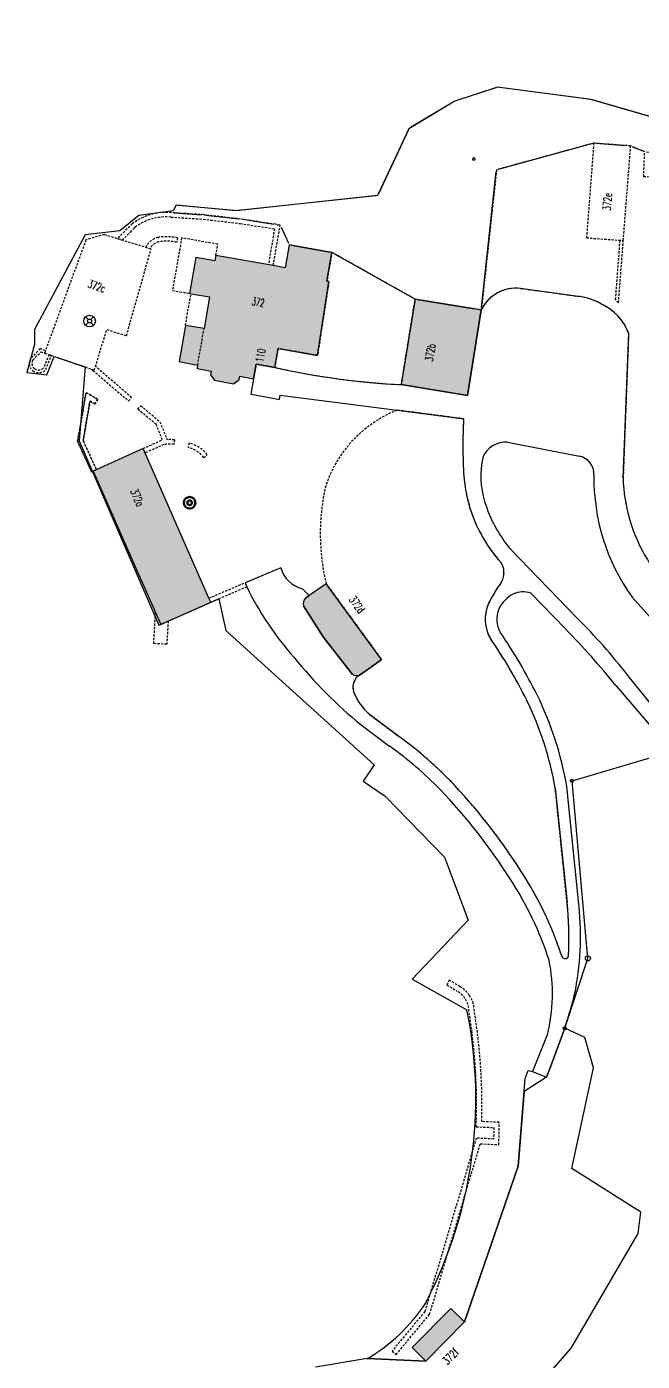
# Model space of a CAD drawing. Header units: metres. Extents: x 2678625 to 2679611, y 1205237 to 1205867.
# Drawn here: x 2678938.3 to 2679007.2, y 1205718.1 to 1205867.4 of the extents above; entities that cross this region are included whole.
import ezdxf

# ---------------------------------------------------------------- set-up
doc = ezdxf.new("R2010")
doc.units = ezdxf.units.M
for name, pattern in [('ALL_S31', [0.4, 0.25, -0.15]), ('ALL_S45', [0.46, 0.2, -0.13, 0, -0.13]), ('AUSGEZOGEN', [0]), ('STRICHPUNKT2_S5', [1, 0.7, -0.15, 0, -0.15])]:
    doc.linetypes.add(name, pattern=pattern)
for name, color, linetype, lineweight in [('BOLZEN', 250, 'AUSGEZOGEN', 25), ('GRABENPROFIL_AUSHUB', 1, 'AUSGEZOGEN', 35), ('HOEHENLINIE_2D', 8, 'AUSGEZOGEN', 13), ('HOHEITSGRENZPUNKT_1', 59, 'AUSGEZOGEN', 35), ('KOMMENTAR_BODENBEDECKUNG', 8, 'AUSGEZOGEN', 13), ('KREUZ_1', 250, 'AUSGEZOGEN', 25), ('LFP3_BOLZEN_1', 8, 'AUSGEZOGEN', 13), ('LFP3_STEIN', 8, 'AUSGEZOGEN', 13), ('LFP3_STEIN_1', 8, 'AUSGEZOGEN', 13), ('MARKSTEIN_1', 250, 'AUSGEZOGEN', 25), ('OBJEKTNAME_GEWAESSER', 171, 'STRICHPUNKT2_S5', 18), ('PARZELLE', 250, 'AUSGEZOGEN', 25), ('PARZELLE_1', 250, 'AUSGEZOGEN', 25), ('PARZELLENNUMMER_1', 250, 'AUSGEZOGEN', 25), ('SC_BEST__FUELLFLAECHE', 3, 'ALL_S45', 25), ('SC_BEST__SCHACHT', 3, 'AUSGEZOGEN', 25), ('STRASSE__WEGE', 8, 'AUSGEZOGEN', 13)]:
    doc.layers.add(name, color=color, linetype=linetype, lineweight=lineweight)
for name, color, linetype in [('GM_QNEISYM_TEXT', 7, 'AUSGEZOGEN'), ('PROJ_WL_RW_SI', 7, 'AUSGEZOGEN'), ('SB_GEHWEG', 7, 'AUSGEZOGEN')]:
    doc.layers.add(name, color=color, linetype=linetype)
doc.styles.add('ROMANS', font='romans__.ttf')

# ---------------------------------------------------------------- blocks, each defined once
blk = doc.blocks.new('COMPLEXOBJECT_69')
at = {"layer": 'KOMMENTAR_BODENBEDECKUNG', "color": 250, "linetype": 'AUSGEZOGEN', "lineweight": 25, "transparency": 33554687}
for points in [[(48978.02, 45796.61), (48971.83, 45805.08), (48969.92, 45803.77), (48969.5, 45803.49)], [(48969.28, 45802.62), (48971.51, 45799.16), (48974.79, 45794.96)], [(48975.56, 45794.87), (48977.06, 45795.93), (48978.02, 45796.61)]]:
    blk.add_lwpolyline(points, dxfattribs=at)
for centre, radius, start, end in [((48970.26, 45802.83), 0.999, 139.0214, 192.0019), ((48975.28, 45795.83), 0.998, 241.1606, 286.4389)]:
    blk.add_arc(centre, radius, start, end, dxfattribs=at)
blk = doc.blocks.new('COMPLEXOBJECT_71')
at = {"layer": 'LFP3_STEIN_1', "color": 250, "linetype": 'ALL_S31', "lineweight": 25, "transparency": 33554687}
for p, q in [((48987.22, 45823.56), (48979.78, 45824.52)), ((48991.36, 45807.52), (48991.07, 45807.82)), ((48976.69, 45790.47), (48979.82, 45788.12)), ((48998.78, 45769.45), (48997.46, 45782.23))]:
    blk.add_line(p, q, dxfattribs=at)
blk.add_lwpolyline([(48971.83, 45805.08), (48978.02, 45796.61), (48977.06, 45795.93), (48975.56, 45794.87)], dxfattribs=at)
for centre, radius, start, end in [((48984.86, 45811.71), 13.78, 111.645, 161.6584), ((49047.66, 45820.49), 60.53, 177.0878, 183.1794), ((49005.36, 45818.7), 18.19, 184.9459, 195.7119), ((48995.01, 45810.68), 23.84, 166.9765, 193.5771), ((49004.02, 45818.69), 16.91, 196.9151, 220.0345), ((48989.65, 45806.34), 2.08, 330.3914, 34.581), ((49004.09, 45796.03), 15.67, 143.7135, 154.3183), ((48993.91, 45801.14), 4.29, 156.8223, 210.2284), ((48943.25, 45766.66), 57, 26.4863, 34.5349), ((48976.46, 45793.51), 1.64, 123.4395, 197.2215), ((48980.94, 45795.37), 6.48, 201.2482, 229.097), ((48960.85, 45775.8), 37.17, 9.9625, 25.9803), ((48955.26, 45753.6), 42.36, 44.159, 54.5623), ((48939.12, 45738.39), 64.54, 32.315, 43.8652), ((48960.83, 45751.38), 39.25, 17.8748, 33.2327), ((48961.44, 45765.4), 37.56, 357.1617, 6.1912), ((48998.56, 45763.54), 0.389, 196.9617, 0.5193)]:
    blk.add_arc(centre, radius, start, end, dxfattribs=at)
blk = doc.blocks.new('COMPLEXOBJECT_74')
at = {"layer": 'MARKSTEIN_1', "color": 250, "linetype": 'ALL_S31', "lineweight": 25, "transparency": 33554687}
for p, q in [((48993.59, 45838.14), (49000.07, 45837.25)), ((49016.65, 45821.75), (49022.65, 45837.13)), ((49005.68, 45833.15), (49005.06, 45816.95)), ((49021.14, 45803.81), (49018.13, 45811.23))]:
    blk.add_line(p, q, dxfattribs=at)
blk.add_lwpolyline([(49022.65, 45837.13), (49019.43, 45843.41), (49012.55, 45849.07), (49009.61, 45850.54), (49007.36, 45850.62), (49007.46, 45853.44), (49005.9, 45854.08), (49005.5, 45854.11), (49001.78, 45854.4), (48990.9, 45851.42), (48989.19, 45835.75)], dxfattribs=at)
for centre, radius, start, end in [((48993.07, 45833.85), 4.32, 83.1356, 153.9722), ((48999.03, 45829.84), 7.48, 61.1896, 81.9673), ((49000.13, 45830.99), 5.95, 21.2481, 65.1272), ((49028.7, 45818.57), 12.46, 165.2065, 194.3364), ((49023.58, 45817.49), 18.54, 181.6598, 211.5261), ((49039.57, 45821.24), 23.66, 194.0792, 205.0165), ((49022.15, 45814.79), 15.97, 205.9524, 252.1871), ((49018.01, 45802.79), 3.3, 256.9338, 17.9619)]:
    blk.add_arc(centre, radius, start, end, dxfattribs=at)
blk = doc.blocks.new('COMPLEXOBJECT_75')
at = {"layer": 'MARKSTEIN_1', "color": 250, "linetype": 'ALL_S31', "lineweight": 25, "transparency": 33554687}
blk.add_line((48980.24, 45827.37), (48981.78, 45836.94), dxfattribs=at)
blk.add_lwpolyline([(48981.78, 45836.94), (48972.48, 45842.17), (48971.92, 45838.94), (48972.14, 45838.9), (48970.87, 45830.65), (48966.46, 45831.42), (48966.09, 45829.3)], dxfattribs=at)
blk.add_arc((48984.35, 45910.32), 83.05, 257.2959, 267.1568, dxfattribs=at)
blk = doc.blocks.new('COMPLEXOBJECT_76')
at = {"layer": 'LFP3_BOLZEN_1', "color": 250, "linetype": 'AUSGEZOGEN', "lineweight": 25, "transparency": 33554687}
for p, q in [((49000.07, 45837.25), (48993.59, 45838.14)), ((49029.35, 45836.49), (49032.08, 45839.12)), ((49022.65, 45837.13), (49016.65, 45821.75)), ((49005.06, 45816.95), (49005.68, 45833.15)), ((48992.11, 45820.92), (49000.18, 45819.36)), ((49018.13, 45811.23), (49021.14, 45803.81)), ((48999.88, 45801.3), (48992.41, 45809.02)), ((48991.07, 45807.82), (48991.36, 45807.52)), ((48994.69, 45804.07), (48998.6, 45800.04)), ((49006.07, 45803.59), (49008.67, 45800.69)), ((49004.26, 45793.7), (49013.37, 45783.02)), ((48979.82, 45788.12), (48976.69, 45790.47)), ((48975.75, 45789.3), (48978.94, 45786.9)), ((48997.46, 45782.23), (48998.78, 45769.45)), ((49000.07, 45769.6), (48998.75, 45782.41))]:
    blk.add_line(p, q, dxfattribs=at)
for points in [[(48989.19, 45835.75), (48987.64, 45826.17), (48980.24, 45827.37)], [(48966.09, 45829.3), (48964, 45829.66), (48963.71, 45828.02), (48963.41, 45826.29), (48965.5, 45825.92), (48966.62, 45825.72), (48966.7, 45826.21), (48979.78, 45824.52), (48987.22, 45823.56)], [(48966.75, 45806.88), (48964.64, 45805.97), (48962.75, 45805.2), (48962.95, 45804.74)], [(48969.5, 45803.49), (48969.92, 45803.77), (48969.19, 45804.53)], [(48974.79, 45794.96), (48971.51, 45799.16), (48969.28, 45802.62)], [(49014.43, 45783.92), (49012.08, 45786.82), (49005.61, 45794.79)], [(49018.31, 45760.56), (49009.66, 45734.93), (49010.89, 45734.51), (49019.54, 45760.17)], [(48996.57, 45754.62), (48994.93, 45750.53), (48996.5, 45749.9), (48996.91, 45750.92), (48998.52, 45755.36)]]:
    blk.add_lwpolyline(points, dxfattribs=at)
for centre, radius, start, end in [((49028.62, 45832.16), 7.78, 63.6152, 140.2539), ((48993.07, 45833.85), 4.32, 83.1356, 153.9722), ((48999.03, 45829.84), 7.48, 61.1896, 81.9673), ((49000.13, 45830.99), 5.95, 21.2481, 65.1272), ((49039.82, 45825.49), 15.18, 133.5756, 152.5611), ((49065.13, 45808.82), 46.64, 147.3105, 154.5081), ((49026.29, 45833.83), 0.455, 2.8516, 156.6081), ((49016.38, 45836.16), 10.62, 339.7137, 347.4258), ((48984.35, 45910.32), 83.05, 257.2959, 267.1568), ((49059.06, 45814.39), 38.85, 158.0701, 166.4842), ((49047.66, 45820.49), 60.53, 177.0878, 183.1794), ((49042.58, 45818.99), 21.75, 168.1305, 212.1909), ((49028.7, 45818.57), 12.46, 165.2065, 194.3364), ((48991.9, 45818.17), 2.76, 85.4706, 157.4388), ((48998.93, 45817.18), 9.8, 167.9375, 197.083), ((48999.8, 45817.39), 2, 356.8051, 79.0443), ((49005.36, 45818.7), 18.19, 184.9459, 195.7119), ((49024.58, 45816.89), 22.79, 179.0093, 215.6796), ((49023.58, 45817.49), 18.54, 181.6598, 211.5261), ((49039.57, 45821.24), 23.66, 194.0792, 205.0165), ((49004.02, 45818.69), 15.11, 196.9086, 219.8107), ((49004.02, 45818.69), 16.91, 196.9151, 220.0345), ((48969.89, 45807.71), 3.25, 194.7658, 257.4836), ((48989.65, 45806.34), 2.08, 330.3914, 34.581), ((49022.15, 45814.79), 15.97, 205.9524, 252.1871), ((49015.46, 45802.24), 10.13, 357.1488, 30.6428), ((49004.09, 45796.03), 15.67, 143.7135, 154.3183), ((48994.84, 45820.42), 35.54, 206.1788, 221.5588), ((48994.78, 45800.42), 4.08, 119.2049, 152.821), ((48993.87, 45801.31), 2.88, 73.4458, 112.1892), ((49018.01, 45802.79), 3.3, 256.9338, 17.9619), ((48970.26, 45802.83), 0.999, 139.0214, 192.0019), ((48993.91, 45801.14), 4.29, 156.8223, 210.2284), ((48993.91, 45801.14), 2.99, 157.5449, 209.3916), ((48949.77, 45751.37), 70.74, 37.8719, 44.8955), ((49022.04, 45813.16), 18.28, 223.0196, 253.2145), ((49015.21, 45802.33), 10.39, 343.3342, 356.6965), ((48943.34, 45766.72), 58.19, 26.4747, 34.4914), ((48934.34, 45736.91), 90.08, 39.0861, 44.4924), ((49018.91, 45802.16), 6.85, 251.7178, 335.8077), ((48943.25, 45766.66), 57, 26.4863, 34.5349), ((49008.9, 45829.81), 52.34, 219.0469, 230.7093), ((48975.28, 45795.83), 0.998, 241.1606, 286.4389), ((48976.46, 45793.51), 1.64, 123.4395, 197.2215), ((48980.94, 45795.37), 6.48, 201.2482, 229.097), ((48960.85, 45775.8), 37.17, 9.9625, 25.9803), ((48960.8, 45775.79), 38.53, 9.9022, 25.9754), ((48955.26, 45753.6), 42.36, 44.159, 54.5623), ((48955.23, 45753.56), 40.92, 44.1745, 54.586), ((48939.12, 45738.39), 64.54, 32.315, 43.8652), ((48996.06, 45767.16), 23.47, 10.5782, 42.4924), ((48994.84, 45766.75), 26.04, 10.9254, 41.2337), ((48939.15, 45738.41), 63.01, 32.3021, 43.8658), ((48960.83, 45751.38), 39.25, 17.8748, 33.2327), ((48960.82, 45751.37), 37.77, 17.8723, 33.2436), ((48994.3, 45767.86), 25.09, 343.0863, 8.2625), ((48994.31, 45767.86), 26.38, 343.0384, 8.3353), ((48961.44, 45765.4), 37.56, 357.1617, 6.1912), ((48966.84, 45765.73), 33.45, 349.6893, 6.6372), ((48998.56, 45763.54), 0.389, 196.9617, 0.5193), ((48978.34, 45759.21), 18.81, 345.8843, 11.5199), ((48961.17, 45768.27), 39.51, 340.9345, 347.5345)]:
    blk.add_arc(centre, radius, start, end, dxfattribs=at)
blk = doc.blocks.new('COMPLEXOBJECT_88')
at = {"layer": 'PARZELLE_1', "color": 250, "linetype": 'ALL_S31', "lineweight": 25, "transparency": 33554687}
for points in [[(48986.82, 45760.01), (48985.6, 45760.76), (48985.34, 45760.22), (48986.49, 45759.51)], [(48988.61, 45744.34), (48990.58, 45744.26), (48990.57, 45742.97), (48988.63, 45743.07), (48982.87, 45723.66), (48979.2, 45719.24), (48979.66, 45718.86), (48983.41, 45723.37)], [(48983.41, 45723.37), (48989.07, 45742.44), (48991.16, 45742.33), (48991.19, 45744.84), (48989.23, 45744.92)]]:
    blk.add_lwpolyline(points, dxfattribs=at)
for centre, radius, start, end in [((48985.18, 45757.24), 2.62, 33.9771, 60.1235), ((48985.18, 45757.24), 3.22, 33.9843, 59.3901), ((48985.18, 45757.24), 3.23, 1.0991, 33.9426), ((48985.18, 45757.23), 2.63, 0.2138, 33.9696), ((48924.46, 45746.8), 64.2, 3.2929, 9.3614), ((48924.74, 45746.83), 64.52, 3.2818, 9.3373), ((48924.82, 45746.83), 63.84, 357.763, 3.2811), ((48924.31, 45746.83), 64.95, 358.3139, 3.2603)]:
    blk.add_arc(centre, radius, start, end, dxfattribs=at)
blk = doc.blocks.new('COMPLEXOBJECT_89')
at = {"layer": 'PARZELLE_1', "color": 250, "linetype": 'ALL_S31', "lineweight": 25, "transparency": 33554687}
for p, q in [((48956.5, 45820.84), (48956.38, 45820.35)), ((48958.12, 45819.22), (48958.51, 45819.53))]:
    blk.add_line(p, q, dxfattribs=at)
for radius, start, end in [(3.16, 37.9823, 76.3681), (3.66, 38.0113, 76.3406)]:
    blk.add_arc((48955.63, 45817.28), radius, start, end, dxfattribs=at)
blk = doc.blocks.new('COMPLEXOBJECT_91')
at = {"layer": 'PARZELLE_1', "color": 250, "linetype": 'ALL_S31', "lineweight": 25, "transparency": 33554687}
for p, q in [((49004.68, 45843.51), (49004.18, 45836.92)), ((49004.54, 45836.52), (49005.08, 45843.5))]:
    blk.add_line(p, q, dxfattribs=at)
blk.add_arc((49000.67, 45833.34), 5.01, 39.4281, 45.6702, dxfattribs=at)
blk = doc.blocks.new('COMPLEXOBJECT_93')
at = {"layer": 'PARZELLE_1', "color": 250, "linetype": 'ALL_S31', "lineweight": 25, "transparency": 33554687}
for p, q in [((48956.5, 45820.84), (48956.38, 45820.35)), ((48958.12, 45819.22), (48958.51, 45819.53))]:
    blk.add_line(p, q, dxfattribs=at)
for radius, start, end in [(3.16, 37.9823, 76.3681), (3.66, 38.0113, 76.3406)]:
    blk.add_arc((48955.63, 45817.28), radius, start, end, dxfattribs=at)
blk = doc.blocks.new('COMPLEXOBJECT_96')
at = {"layer": 'PARZELLE_1', "color": 250, "linetype": 'ALL_S31', "lineweight": 25, "transparency": 33554687}
for p, q in [((48953.68, 45820.66), (48951.56, 45819.74)), ((48954.85, 45821.2), (48954.82, 45820.7))]:
    blk.add_line(p, q, dxfattribs=at)
blk.add_lwpolyline([(48951.35, 45820.22), (48953.52, 45821.2), (48952.81, 45822.91), (48951.25, 45824.22), (48950.99, 45824.44), (48950.76, 45824.64), (48951.08, 45825.02), (48953.23, 45823.22), (48954.05, 45821.2)], dxfattribs=at)
for centre, radius, start, end in [((48954.44, 45815.39), 5.33, 85.9275, 98.1993), ((48954.44, 45815.5), 5.72, 85.8477, 93.8658)]:
    blk.add_arc(centre, radius, start, end, dxfattribs=at)
blk = doc.blocks.new('COMPLEXOBJECT_97')
at = {"layer": 'PARZELLE_1', "color": 250, "linetype": 'ALL_S31', "lineweight": 25, "transparency": 33554687}
for points in [[(48950.14, 45845.38), (48948.46, 45843.71), (48949.01, 45843.54), (48949.92, 45844.45), (48950.4, 45844.94), (48950.46, 45845)], [(48954.46, 45846.12), (48958.07, 45845.88), (48962.21, 45845.4), (48966.06, 45844.81), (48965.36, 45840.79)], [(48965.9, 45840.7), (48966.69, 45845.21), (48966.15, 45845.31), (48962.26, 45845.9), (48958.11, 45846.38), (48954.5, 45846.62)]]:
    blk.add_lwpolyline(points, dxfattribs=at)
for centre, radius, start, end in [((48953.94, 45840.32), 6.33, 84.9302, 126.9189), ((48953.93, 45840.33), 5.81, 84.788, 126.6251)]:
    blk.add_arc(centre, radius, start, end, dxfattribs=at)
blk = doc.blocks.new('COMPLEXOBJECT_98')
at = {"layer": 'PARZELLE_1', "color": 250, "linetype": 'ALL_S31', "lineweight": 25, "transparency": 33554687}
for p, q in [((48953.04, 45843.84), (48953.07, 45843.85)), ((48955.2, 45843.79), (48955.12, 45843.3))]:
    blk.add_line(p, q, dxfattribs=at)
for centre, radius, start, end in [((48953.97, 45837.97), 5.95, 85.6537, 98.6137), ((48953.96, 45837.89), 6.03, 78.1249, 85.6964), ((48953.43, 45841.9), 1.98, 114.0594, 155.3606), ((48953.43, 45841.9), 1.49, 103.8498, 152.6112), ((48953.41, 45841.97), 1.91, 101.2451, 114.1935), ((48953.99, 45837.94), 5.48, 78.1346, 99.621)]:
    blk.add_arc(centre, radius, start, end, dxfattribs=at)
blk = doc.blocks.new('COMPLEXOBJECT_99')
at = {"layer": 'PARZELLE_1', "color": 250, "linetype": 'ALL_S31', "lineweight": 25, "transparency": 33554687}
for points in [[(48940.42, 45831.17), (48939.84, 45831.4), (48938.77, 45830.31)], [(48939.01, 45830.12), (48939.91, 45831.05), (48940.32, 45830.89)], [(48940.45, 45829.06), (48941.1, 45830.63), (48940.82, 45830.72), (48940.2, 45829.22)]]:
    blk.add_lwpolyline(points, dxfattribs=at)
for centre, radius, start, end in [((48939.65, 45829.75), 1.04, 147.4733, 183.3299), ((48939.64, 45829.75), 1.04, 183.3888, 233.5828), ((48939.63, 45829.75), 0.728, 149.2266, 183.6058), ((48939.65, 45829.75), 0.742, 183.5493, 233.5841), ((48939.66, 45829.76), 1.06, 233.0379, 318.4231), ((48939.66, 45829.76), 0.756, 232.94, 314.9186)]:
    blk.add_arc(centre, radius, start, end, dxfattribs=at)
blk = doc.blocks.new('COMPLEXOBJECT_100')
at = {"layer": 'SB_GEHWEG', "color": 250, "linetype": 'AUSGEZOGEN', "lineweight": 25, "transparency": 33554687}
for points in [[(49030.21, 45867.42), (49018.88, 45854.23), (49001.43, 45859.29), (48991.01, 45860.65), (48986.24, 45859.09), (48981.08, 45856.01), (48977.59, 45848.54), (48961.75, 45846.82), (48955.04, 45847.44), (48954.71, 45846.83), (48950.88, 45846.28), (48948.73, 45844.6), (48944.85, 45844.14), (48939.18, 45833.54), (48939.19, 45831.88), (48938.32, 45828.73), (48940.59, 45828.48), (48941.4, 45830.53), (48944.85, 45829.35), (48944.18, 45821.1), (48953.09, 45800.45), (48959.81, 45803.4), (48960.6, 45799.86), (48977.2, 45784.83), (48975.96, 45783.02), (48978.43, 45781.32), (48985.08, 45774.52), (48987.73, 45767.47), (48981.45, 45760.87), (48987.57, 45757.43)], [(48976.42, 45718.4), (48983, 45718.12), (48987.32, 45722.5), (48993.33, 45739.93), (48994.08, 45749.74), (48994.44, 45750.62), (48994.93, 45750.53), (48996.5, 45749.9), (48996.91, 45750.92), (48998.52, 45755.36), (49001.11, 45763.18), (48999.34, 45783.04), (49037.68, 45794.4), (49031.1, 45804.94), (49028.82, 45809.28), (49027.32, 45814.28), (49026.44, 45819.14), (49026.45, 45824.25), (49027.32, 45828.96), (49029.28, 45834.17), (49032.08, 45839.12), (49034.89, 45842.58), (49037.99, 45845.82), (49041.32, 45848.82), (49044.83, 45851.6), (49048.56, 45854.11), (49052.45, 45856.4), (49056.48, 45858.44), (49060.63, 45860.24), (49064.91, 45861.7), (49082.75, 45866.87)]]:
    blk.add_lwpolyline(points, dxfattribs=at)
for centre, radius, start, end in [((48939.1, 45747.5), 49.48, 353.4173, 11.5864), ((48939.18, 45747.49), 49.39, 332.3515, 353.4104), ((48966.26, 45735.63), 20.01, 300.5189, 326.438)]:
    blk.add_arc(centre, radius, start, end, dxfattribs=at)
blk = doc.blocks.new('CDWK_PTTYP18$BY$_1')
at = {"layer": 'GM_QNEISYM_TEXT', "color": 253, "lineweight": 200, "transparency": 33554687}
for radius in [0.5, 0.2]:
    blk.add_circle((0, 0), radius, dxfattribs=at)
blk = doc.blocks.new('COMPLEXOBJECT_101')
at = {"layer": 'PARZELLE', "color": 250, "linetype": 'AUSGEZOGEN', "lineweight": 25, "transparency": 33554687}
for p, q in [((49030.07, 45867.26), (49020.7, 45856.35)), ((49084.08, 45867.42), (49030.43, 45867.42)), ((49064.91, 45861.7), (49082.53, 45866.81)), ((49082.95, 45866.94), (49084.09, 45867.35)), ((48990.81, 45860.58), (48986.44, 45859.15)), ((49001.22, 45859.32), (48991.23, 45860.62)), ((49060.63, 45860.24), (49064.91, 45861.7)), ((48986.05, 45858.97), (48981.27, 45856.13)), ((49018.66, 45854.29), (49001.64, 45859.23)), ((49056.48, 45858.44), (49060.63, 45860.24)), ((49052.45, 45856.4), (49056.48, 45858.44)), ((48980.99, 45855.82), (48977.68, 45848.74)), ((49020.41, 45856.02), (49019.02, 45854.4)), ((49048.56, 45854.11), (49052.45, 45856.4)), ((48991.11, 45851.48), (49001.56, 45854.34)), ((49001.99, 45854.38), (49005.28, 45854.13)), ((49006.1, 45853.99), (49007.25, 45853.52)), ((49007.68, 45853.43), (49009.49, 45853.37)), ((49044.83, 45851.6), (49048.56, 45854.11)), ((49009.68, 45852.71), (49009.62, 45850.76)), ((49041.32, 45848.81), (49044.83, 45851.6)), ((48989.21, 45835.96), (48990.87, 45851.21)), ((49009.8, 45850.45), (49012.35, 45849.17)), ((48977.37, 45848.51), (48961.97, 45846.85)), ((49012.72, 45848.94), (49019.26, 45843.55)), ((49037.99, 45845.82), (49041.32, 45848.81)), ((48954.94, 45847.25), (48954.81, 45847.02)), ((48961.54, 45846.85), (48955.26, 45847.42)), ((48954.81, 45846.6), (48957.89, 45846.39)), ((48958.33, 45846.35), (48962.05, 45845.93)), ((48962.48, 45845.87), (48965.93, 45845.34)), ((49034.89, 45842.58), (49037.99, 45845.82)), ((48966.36, 45845.27), (48966.47, 45845.25)), ((48966.78, 45845.01), (48967.61, 45843.2)), ((48967.92, 45842.97), (48972.27, 45842.2)), ((49019.53, 45843.21), (49022.65, 45837.13)), ((49033.61, 45841), (49034.89, 45842.58)), ((48972.67, 45842.06), (48981.59, 45837.05)), ((49032.08, 45839.12), (49033.61, 45841)), ((48982, 45836.91), (48988.43, 45835.87)), ((48988.86, 45835.8), (48988.97, 45835.78))]:
    blk.add_line(p, q, dxfattribs=at)
blk.add_arc((49028.62, 45832.16), 7.78, 63.6152, 140.2539, dxfattribs=at)
blk = doc.blocks.new('NSY101')
at = {"color": 0, "linetype": 'ByBlock', "lineweight": -2}
blk.add_circle((0, 0), 0.05, dxfattribs=at)
blk = doc.blocks.new('CDWK_PTTYP10')
at = {"layer": 'BOLZEN', "transparency": 33554687, "xscale": 6.999999465942426, "yscale": 6.999999465942426, "zscale": 6.999999465942426}
blk.add_blockref('NSY101', (0, 0), dxfattribs=at)
blk = doc.blocks.new('COMPLEXOBJECT_102')
at = {"layer": 'STRASSE__WEGE', "color": 250, "linetype": 'AUSGEZOGEN', "lineweight": 25, "transparency": 33554687}
blk.add_arc((48969.99, 45747.44), 70, 299.9786, 343.4695, dxfattribs=at)
blk = doc.blocks.new('CDWK_PTTYP20')
at = {"layer": 'LFP3_STEIN', "transparency": 33554687}
for radius in [0.125, 0.075]:
    blk.add_circle((0, 0), radius, dxfattribs=at)
blk = doc.blocks.new('CDWK_PTTYP32')
at = {"layer": 'GM_QNEISYM_TEXT', "color": 253, "lineweight": 25, "transparency": 33554687}
for p, q in [((-0.12, 0.12), (-0.35, 0.35)), ((0.12, 0.12), (0.35, 0.35)), ((-0.12, -0.12), (-0.35, -0.35)), ((0.12, -0.12), (0.35, -0.35))]:
    blk.add_line(p, q, dxfattribs=at)
for radius in [0.5, 0.167]:
    blk.add_circle((0, 0), radius, dxfattribs=at)

msp = doc.modelspace()

# ---------------------------------------------------------------- hatches: boundary and pattern name
at = {"layer": 'KOMMENTAR_BODENBEDECKUNG', "linetype": 'AUSGEZOGEN', "lineweight": 13, "true_color": 0xb9b9b9, "transparency": 33554687}
for points in [[(2678971.92, 1205838.94), (2678972.48, 1205842.17), (2678967.7, 1205843), (2678967.26, 1205840.46), (2678965.9, 1205840.7), (2678959.49, 1205841.82), (2678959.39, 1205841.23), (2678957.25, 1205841.6), (2678956.55, 1205837.58), (2678956.71, 1205837.55), (2678958.79, 1205837.19), (2678958.17, 1205833.64), (2678956.08, 1205834), (2678955.38, 1205829.95), (2678957.45, 1205829.55), (2678957.38, 1205829.17), (2678958.96, 1205828.87), (2678958.88, 1205828.48), (2678959.33, 1205827.89), (2678961.48, 1205827.48), (2678962.1, 1205827.93), (2678962.17, 1205828.31), (2678963.71, 1205828.02), (2678964, 1205829.66), (2678966.09, 1205829.3), (2678966.46, 1205831.42), (2678970.87, 1205830.65), (2678972.14, 1205838.9)], [(2678987.64, 1205826.17), (2678989.19, 1205835.75), (2678988.65, 1205835.83), (2678981.78, 1205836.94), (2678980.23, 1205827.37)], [(2678958.93, 1205803.02), (2678958.72, 1205803.49), (2678951.35, 1205820.23), (2678945.77, 1205817.71), (2678950.55, 1205806.85), (2678953.32, 1205800.55), (2678954.15, 1205800.92)], [(2678978.02, 1205796.61), (2678971.83, 1205805.08), (2678969.92, 1205803.77), (2678969.5, 1205803.49), (2678969.48, 1205803.46), (2678969.47, 1205803.44), (2678969.45, 1205803.42), (2678969.43, 1205803.39), (2678969.42, 1205803.37), (2678969.4, 1205803.34), (2678969.38, 1205803.32), (2678969.37, 1205803.29), (2678969.36, 1205803.26), (2678969.34, 1205803.24), (2678969.33, 1205803.21), (2678969.32, 1205803.18), (2678969.31, 1205803.15), (2678969.3, 1205803.12), (2678969.29, 1205803.1), (2678969.29, 1205803.07), (2678969.28, 1205803.04), (2678969.27, 1205803.01), (2678969.27, 1205802.98), (2678969.27, 1205802.95), (2678969.26, 1205802.92), (2678969.26, 1205802.89), (2678969.26, 1205802.86), (2678969.26, 1205802.83), (2678969.26, 1205802.8), (2678969.26, 1205802.77), (2678969.26, 1205802.74), (2678969.27, 1205802.71), (2678969.27, 1205802.68), (2678969.28, 1205802.65), (2678969.28, 1205802.62), (2678971.51, 1205799.16), (2678974.79, 1205794.96), (2678974.82, 1205794.94), (2678974.84, 1205794.93), (2678974.86, 1205794.92), (2678974.89, 1205794.91), (2678974.91, 1205794.9), (2678974.93, 1205794.89), (2678974.96, 1205794.88), (2678974.98, 1205794.88), (2678975.01, 1205794.87), (2678975.03, 1205794.86), (2678975.05, 1205794.86), (2678975.08, 1205794.85), (2678975.1, 1205794.85), (2678975.13, 1205794.84), (2678975.16, 1205794.84), (2678975.18, 1205794.84), (2678975.21, 1205794.83), (2678975.23, 1205794.83), (2678975.26, 1205794.83), (2678975.28, 1205794.83), (2678975.31, 1205794.83), (2678975.33, 1205794.83), (2678975.36, 1205794.84), (2678975.38, 1205794.84), (2678975.41, 1205794.84), (2678975.43, 1205794.84), (2678975.46, 1205794.85), (2678975.48, 1205794.85), (2678975.51, 1205794.86), (2678975.53, 1205794.87), (2678975.56, 1205794.87), (2678977.06, 1205795.93)]]:
    msp.add_hatch(color=9, dxfattribs=at).paths.add_polyline_path(points)
at = {"layer": 'KOMMENTAR_BODENBEDECKUNG', "linetype": 'AUSGEZOGEN', "lineweight": 200, "transparency": 33554687}
msp.add_hatch(color=253, dxfattribs=at).paths.add_polyline_path([(2678981.46, 1205719.64), (2678983, 1205718.12), (2678987.32, 1205722.5), (2678985.78, 1205724.01)])

# ---------------------------------------------------------------- linework, layer by layer
at = {"layer": 'KOMMENTAR_BODENBEDECKUNG', "color": 250, "linetype": 'AUSGEZOGEN', "lineweight": 25, "transparency": 33554687}
for points in [[(2678971.92, 1205838.94), (2678972.48, 1205842.17), (2678967.7, 1205843), (2678967.26, 1205840.46), (2678965.9, 1205840.7), (2678959.49, 1205841.82), (2678959.39, 1205841.23), (2678957.25, 1205841.6), (2678956.55, 1205837.58), (2678956.71, 1205837.55), (2678958.79, 1205837.19), (2678958.17, 1205833.64), (2678956.08, 1205834), (2678955.38, 1205829.95), (2678957.45, 1205829.55), (2678957.38, 1205829.17), (2678958.96, 1205828.87), (2678958.88, 1205828.48), (2678959.33, 1205827.89), (2678961.48, 1205827.48), (2678962.1, 1205827.93), (2678962.17, 1205828.31), (2678963.71, 1205828.02), (2678964, 1205829.66), (2678966.09, 1205829.3), (2678966.46, 1205831.42), (2678970.87, 1205830.65), (2678972.14, 1205838.9)], [(2678987.64, 1205826.17), (2678989.19, 1205835.75), (2678988.65, 1205835.83), (2678981.78, 1205836.94), (2678980.23, 1205827.37)], [(2678958.93, 1205803.02), (2678958.72, 1205803.49), (2678951.35, 1205820.23), (2678945.77, 1205817.71), (2678950.55, 1205806.85), (2678953.32, 1205800.55), (2678954.15, 1205800.92)], [(2678981.46, 1205719.64), (2678983, 1205718.12), (2678987.32, 1205722.5), (2678985.78, 1205724.01)]]:
    msp.add_lwpolyline(points, close=True, dxfattribs=at)
at = {"layer": 'OBJEKTNAME_GEWAESSER', "color": 250, "linetype": 'ALL_S31', "lineweight": 25, "transparency": 33554687}
for p, q in [((2678956.08, 1205834), (2678956.71, 1205837.55)), ((2678957.45, 1205829.55), (2678958.17, 1205833.64))]:
    msp.add_line(p, q, dxfattribs=at)
msp.add_lwpolyline([(2678959.49, 1205841.82), (2678959.71, 1205843.08), (2678955.66, 1205843.79), (2678954.63, 1205837.9), (2678956.55, 1205837.58)], dxfattribs=at)
at = {"layer": 'PARZELLE', "color": 250, "linetype": 'AUSGEZOGEN', "lineweight": 25, "transparency": 33554687}
msp.add_lwpolyline([(2678994.81, 1205714.46), (2678999.23, 1205719.56), (2679006.73, 1205732.4), (2679007.05, 1205734.79), (2678999.33, 1205739.67), (2679001.76, 1205750.92), (2679000.77, 1205754.31), (2678998.52, 1205755.36), (2678996.91, 1205750.92), (2678996.5, 1205749.9), (2678993.97, 1205748.28), (2678993.33, 1205739.93), (2678987.32, 1205722.5), (2678983, 1205718.12), (2678976.42, 1205718.4), (2678970.62, 1205717.43)], dxfattribs=at)
at = {"layer": 'PARZELLE_1', "color": 250, "linetype": 'ALL_S31', "lineweight": 25, "transparency": 33554687}
for points in [[(2678945.58, 1205829.1), (2678945.74, 1205828.97), (2678949.73, 1205825.54), (2678950.06, 1205825.92), (2678946.02, 1205829.42)], [(2678946.12, 1205817.87), (2678945.77, 1205817.71), (2678945.57, 1205817.62), (2678944.02, 1205821.03), (2678944.97, 1205826.51), (2678946.27, 1205825.72), (2678945.95, 1205825.21), (2678945.41, 1205825.54), (2678944.64, 1205821.11), (2678946.12, 1205817.87), (2678945.87, 1205818.42)], [(2678946.12, 1205817.87), (2678944.64, 1205821.11), (2678945.41, 1205825.54), (2678945.95, 1205825.21), (2678946.27, 1205825.72), (2678944.97, 1205826.51), (2678944.02, 1205821.03), (2678945.57, 1205817.62), (2678945.77, 1205817.71)], [(2678958.72, 1205803.49), (2678962.75, 1205805.2), (2678962.95, 1205804.74), (2678959.81, 1205803.4), (2678958.93, 1205803.02)], [(2678954.15, 1205800.92), (2678954, 1205798.32), (2678952.54, 1205798.4), (2678952.7, 1205801.3), (2678952.74, 1205801.89)], [(2678954.15, 1205800.92), (2678954, 1205798.32), (2678952.54, 1205798.4), (2678952.7, 1205801.3)]]:
    msp.add_lwpolyline(points, dxfattribs=at)
at = {"layer": 'PARZELLENNUMMER_1', "color": 250, "linetype": 'ALL_S31', "lineweight": 25, "transparency": 33554687}
msp.add_lwpolyline([(2679005.08, 1205843.5), (2679005.9, 1205854.08), (2679001.77, 1205854.4), (2679000.96, 1205843.8)], close=True, dxfattribs=at)
for points in [[(2678952.24, 1205842.54), (2678946.99, 1205844.16), (2678944.95, 1205843.56), (2678940.42, 1205831.17), (2678940.32, 1205830.89), (2678941.1, 1205830.63), (2678941.4, 1205830.53), (2678944.7, 1205829.4), (2678944.85, 1205829.35), (2678945.89, 1205828.99)], [(2678945.89, 1205828.99), (2678947.28, 1205833.53), (2678949.48, 1205832.85), (2678952.24, 1205842.54)]]:
    msp.add_lwpolyline(points, dxfattribs=at)

# ---------------------------------------------------------------- block references
at = {"layer": 'GRABENPROFIL_AUSHUB', "color": 253, "linetype": 'AUSGEZOGEN', "lineweight": 200, "transparency": 33554687, "xscale": 1.29999995, "yscale": 1.29999995}
msp.add_blockref('CDWK_PTTYP20', (2678988.35, 1205852.61, 441.22), dxfattribs=at)
at = {"layer": 'HOEHENLINIE_2D', "color": 253, "linetype": 'AUSGEZOGEN', "lineweight": 200, "transparency": 33554687, "xscale": 1.29999995, "yscale": 1.29999995}
msp.add_blockref('CDWK_PTTYP18$BY$_1', (2678956.55, 1205814.16, 437.66), dxfattribs=at)
at = {"layer": 'HOHEITSGRENZPUNKT_1', "color": 253, "linetype": 'AUSGEZOGEN', "lineweight": 200, "transparency": 33554687, "xscale": 1.29999995, "yscale": 1.29999995}
msp.add_blockref('CDWK_PTTYP32', (2678945.36, 1205834.49, 436.52), dxfattribs=at)
at = {"layer": 'KOMMENTAR_BODENBEDECKUNG', "color": 250, "linetype": 'AUSGEZOGEN', "lineweight": 25, "transparency": 33554687}
msp.add_blockref('COMPLEXOBJECT_69', (2630000, 1160000), dxfattribs=at)
at = {"layer": 'LFP3_BOLZEN_1', "color": 250, "linetype": 'AUSGEZOGEN', "lineweight": 25, "transparency": 33554687}
msp.add_blockref('COMPLEXOBJECT_76', (2630000, 1160000), dxfattribs=at)
at = {"layer": 'LFP3_STEIN_1', "color": 250, "linetype": 'ALL_S31', "lineweight": 25, "transparency": 33554687}
msp.add_blockref('COMPLEXOBJECT_71', (2630000, 1160000), dxfattribs=at)
at = {"layer": 'MARKSTEIN_1', "color": 250, "linetype": 'ALL_S31', "lineweight": 25, "transparency": 33554687}
for name in ['COMPLEXOBJECT_74', 'COMPLEXOBJECT_75']:
    msp.add_blockref(name, (2630000, 1160000), dxfattribs=at)
at = {"layer": 'PARZELLE', "color": 250, "linetype": 'AUSGEZOGEN', "lineweight": 25, "transparency": 33554687}
msp.add_blockref('COMPLEXOBJECT_101', (2630000, 1160000), dxfattribs=at)
at = {"layer": 'PARZELLE_1', "color": 250, "linetype": 'ALL_S31', "lineweight": 25, "transparency": 33554687}
for name in ['COMPLEXOBJECT_97', 'COMPLEXOBJECT_98', 'COMPLEXOBJECT_91', 'COMPLEXOBJECT_99', 'COMPLEXOBJECT_96', 'COMPLEXOBJECT_89', 'COMPLEXOBJECT_93', 'COMPLEXOBJECT_88']:
    msp.add_blockref(name, (2630000, 1160000), dxfattribs=at)
at = {"layer": 'SB_GEHWEG', "color": 250, "linetype": 'AUSGEZOGEN', "lineweight": 25, "transparency": 33554687}
msp.add_blockref('COMPLEXOBJECT_100', (2630000, 1160000), dxfattribs=at)
at = {"layer": 'SC_BEST__FUELLFLAECHE', "color": 253, "linetype": 'AUSGEZOGEN', "lineweight": 200, "transparency": 33554687, "xscale": 0.80000001, "yscale": 0.80000001}
msp.add_blockref('CDWK_PTTYP10', (2679001.11, 1205763.18), dxfattribs=at)
at = {"layer": 'SC_BEST__SCHACHT', "color": 253, "linetype": 'AUSGEZOGEN', "lineweight": 200, "transparency": 33554687, "xscale": 0.5, "yscale": 0.5}
for p in [(2678999.34, 1205783.04), (2678998.52, 1205755.36)]:
    msp.add_blockref('CDWK_PTTYP10', p, dxfattribs=at)
at = {"layer": 'STRASSE__WEGE', "color": 250, "linetype": 'AUSGEZOGEN', "lineweight": 25, "transparency": 33554687}
msp.add_blockref('COMPLEXOBJECT_102', (2630000, 1160000), dxfattribs=at)

# ---------------------------------------------------------------- texts
at = {"layer": 'KREUZ_1', "color": 253, "lineweight": 200, "transparency": 33554687, "char_height": 0.9, "attachment_point": 7, "style": 'ROMANS'}
for s, insert, width, rotation in [('\\W0.61;372', (2678963.45, 1205836.29), 2.0289, 350.1), ('\\W0.65;372b', (2678983.77, 1205829.91), 2.7048, 80.82), ('\\W0.65;110', (2678964.81, 1205829.83), 2.0463, 80.1), ('\\W0.65;372a', (2678949.89, 1205815.46), 2.7048, 293.31), ('\\W0.65;372d', (2678974.33, 1205803.3), 2.7048, 306.18), ('\\W0.71;372f', (2678985.38, 1205717.63), 2.7306, 45.45)]:
    msp.add_mtext(s, dxfattribs=dict(at, insert=insert, width=width, rotation=rotation))
at = {"layer": 'PROJ_WL_RW_SI', "color": 253, "lineweight": 200, "transparency": 33554687, "char_height": 0.9, "width": 2.7082, "attachment_point": 7, "style": 'ROMANS'}
for s, insert, rotation in [('\\W0.66;372e', (2679003.66, 1205846.81), 85.59), ('\\W0.66;372c', (2678945.07, 1205838.29), 341.1)]:
    msp.add_mtext(s, dxfattribs=dict(at, insert=insert, rotation=rotation))

doc.saveas('drawing.dxf')
